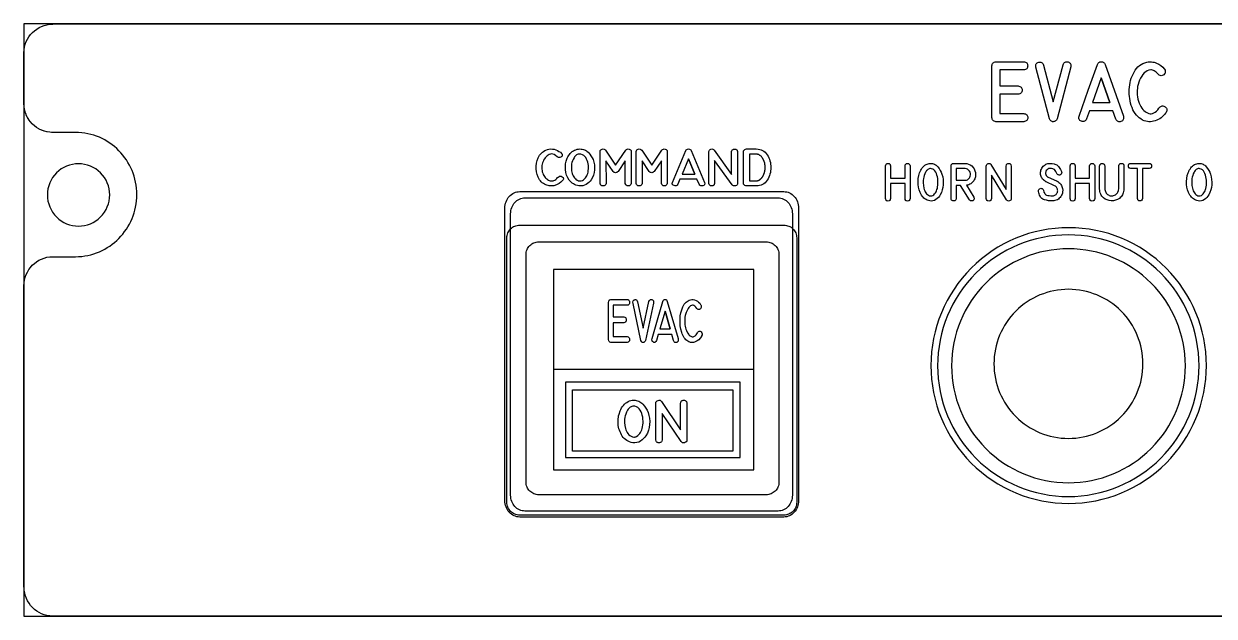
# Model space of a CAD drawing. Extents: x 214 to 359, y 82 to 686.
# Drawn here: x 214.4 to 309.4, y 389.8 to 437.1 of the extents above; entities that cross this region are included whole.
import ezdxf

# ---------------------------------------------------------------- set-up
doc = ezdxf.new("R2010")
doc.units = 0
for name, color, linetype in [('_BACKPANEL', 5, 'CONTINUOUS'), ('_ENGRAVING', 105, 'CONTINUOUS'), ('_LABELS', 30, 'CONTINUOUS'), ('_TOPLAYER', 1, 'CONTINUOUS')]:
    doc.layers.add(name, color=color, linetype=linetype)

msp = doc.modelspace()

# ---------------------------------------------------------------- linework, layer by layer
at = {"layer": '_BACKPANEL'}
for points in [[(214.373, 437.1), (214.373, 432.372), (214.373, 422.915), (214.373, 404.002), (214.373, 399.274), (214.373, 389.817), (359.373, 389.817), (359.373, 399.274), (359.373, 404.002), (359.373, 422.915), (359.373, 432.372), (359.373, 437.1)], [(253.972, 421.034), (275.068, 421.034), (275.173, 421.028), (275.276, 421.013), (275.374, 420.988), (275.469, 420.953), (275.558, 420.91), (275.643, 420.859), (275.722, 420.8), (275.795, 420.733), (275.861, 420.661), (275.92, 420.581), (275.972, 420.497), (276.015, 420.407), (276.049, 420.312), (276.074, 420.214), (276.09, 420.112), (276.095, 420.006), (276.095, 398.911), (276.09, 398.806), (276.074, 398.704), (276.049, 398.605), (276.015, 398.511), (275.972, 398.421), (275.92, 398.336), (275.861, 398.257), (275.795, 398.184), (275.722, 398.118), (275.643, 398.059), (275.558, 398.007), (275.469, 397.964), (275.374, 397.93), (275.276, 397.904), (275.173, 397.889), (275.068, 397.884), (253.972, 397.884), (253.867, 397.889), (253.765, 397.904), (253.666, 397.93), (253.572, 397.964), (253.482, 398.007), (253.397, 398.059), (253.318, 398.118), (253.245, 398.184), (253.179, 398.257), (253.12, 398.336), (253.069, 398.421), (253.026, 398.511), (252.991, 398.605), (252.966, 398.704), (252.951, 398.806), (252.945, 398.911), (252.945, 420.006), (252.951, 420.112), (252.966, 420.214), (252.991, 420.312), (253.026, 420.407), (253.069, 420.497), (253.12, 420.581), (253.179, 420.661), (253.245, 420.733), (253.318, 420.8), (253.397, 420.859), (253.482, 420.91), (253.572, 420.953), (253.666, 420.988), (253.765, 421.013), (253.867, 421.028)]]:
    msp.add_lwpolyline(points, close=True, dxfattribs=at)
for points in [[(218.738, 420.955, 0.414214), (221.226, 423.443, 0.414214), (218.738, 425.932, 0.414214), (216.25, 423.443, 0.414214)], [(297.801, 415.909, 0.414214), (291.851, 409.959, 0.414214), (297.801, 404.009, 0.414214), (303.751, 409.959, 0.414214)]]:
    msp.add_lwpolyline(points, format="xyb", close=True, dxfattribs=at)
at = {"layer": '_ENGRAVING'}
for points in [[(294.225, 433.417), (292.324, 433.417), (292.324, 432.14), (293.773, 432.14), (293.849, 432.124), (293.916, 432.101), (293.971, 432.07), (294.017, 432.032), (294.052, 431.987), (294.078, 431.934), (294.093, 431.874), (294.098, 431.807), (294.092, 431.74), (294.077, 431.68), (294.051, 431.628), (294.016, 431.582), (293.97, 431.545), (293.915, 431.515), (293.849, 431.492), (293.773, 431.477), (292.324, 431.477), (292.324, 429.942), (294.225, 429.942), (294.301, 429.926), (294.366, 429.903), (294.422, 429.873), (294.467, 429.835), (294.503, 429.79), (294.528, 429.738), (294.543, 429.679), (294.548, 429.613), (294.543, 429.546), (294.528, 429.487), (294.503, 429.435), (294.467, 429.391), (294.422, 429.354), (294.366, 429.324), (294.301, 429.301), (294.225, 429.286), (292.006, 429.286), (291.938, 429.299), (291.878, 429.32), (291.826, 429.35), (291.781, 429.387), (291.744, 429.433), (291.715, 429.486), (291.694, 429.548), (291.68, 429.617), (291.68, 433.742), (291.695, 433.815), (291.717, 433.878), (291.747, 433.933), (291.784, 433.978), (291.828, 434.014), (291.88, 434.042), (291.939, 434.06), (292.006, 434.069), (294.225, 434.069), (294.301, 434.058), (294.366, 434.039), (294.422, 434.011), (294.467, 433.974), (294.502, 433.929), (294.527, 433.875), (294.542, 433.812), (294.547, 433.741), (294.542, 433.67), (294.526, 433.607), (294.501, 433.554), (294.466, 433.509), (294.421, 433.473), (294.365, 433.446), (294.3, 433.427)], [(295.19, 433.628), (295.184, 433.707), (295.188, 433.777), (295.202, 433.84), (295.226, 433.895), (295.26, 433.942), (295.304, 433.981), (295.358, 434.011), (295.423, 434.034), (295.489, 434.047), (295.551, 434.047), (295.607, 434.036), (295.659, 434.012), (295.706, 433.977), (295.747, 433.929), (295.784, 433.87), (295.816, 433.798), (296.588, 430.883), (297.365, 433.826), (297.397, 433.899), (297.434, 433.959), (297.477, 434.006), (297.525, 434.041), (297.578, 434.064), (297.636, 434.074), (297.7, 434.071), (297.769, 434.056), (297.835, 434.031), (297.89, 433.999), (297.934, 433.96), (297.967, 433.914), (297.989, 433.86), (298, 433.799), (298, 433.731), (297.989, 433.656), (296.898, 429.529), (296.844, 429.423), (296.811, 429.382), (296.775, 429.348), (296.735, 429.321), (296.69, 429.302), (296.642, 429.291), (296.59, 429.287), (296.538, 429.29), (296.49, 429.301), (296.445, 429.319), (296.404, 429.344), (296.367, 429.377), (296.333, 429.417), (296.276, 429.519)], [(298.649, 429.736), (299.384, 431.795), (300.121, 433.854), (300.168, 433.947), (300.198, 433.984), (300.233, 434.014), (300.273, 434.038), (300.318, 434.055), (300.421, 434.069), (300.524, 434.057), (300.569, 434.04), (300.609, 434.017), (300.644, 433.986), (300.675, 433.949), (300.723, 433.854), (302.193, 429.725), (302.205, 429.646), (302.206, 429.575), (302.197, 429.511), (302.178, 429.454), (302.148, 429.404), (302.108, 429.362), (302.057, 429.327), (301.996, 429.3), (301.931, 429.282), (301.87, 429.276), (301.813, 429.282), (301.76, 429.301), (301.711, 429.331), (301.665, 429.374), (301.623, 429.429), (301.585, 429.496), (301.349, 430.164), (299.481, 430.164), (299.252, 429.512), (299.213, 429.445), (299.171, 429.39), (299.124, 429.347), (299.074, 429.317), (299.02, 429.299), (298.962, 429.293), (298.9, 429.3), (298.835, 429.32), (298.773, 429.348), (298.722, 429.384), (298.682, 429.426), (298.653, 429.475), (298.635, 429.53), (298.629, 429.592), (298.633, 429.661)], [(305.597, 430.033), (305.576, 430.003), (305.565, 429.986), (305.556, 429.972), (305.474, 429.868), (305.386, 429.772), (305.292, 429.683), (305.193, 429.602), (305.086, 429.529), (304.974, 429.464), (304.856, 429.407), (304.731, 429.357), (304.604, 429.318), (304.477, 429.292), (304.351, 429.28), (304.225, 429.282), (304.1, 429.297), (303.975, 429.326), (303.85, 429.368), (303.726, 429.423), (303.587, 429.503), (303.458, 429.595), (303.338, 429.7), (303.227, 429.817), (303.127, 429.947), (303.035, 430.09), (302.954, 430.246), (302.882, 430.414), (302.819, 430.589), (302.766, 430.766), (302.723, 430.945), (302.689, 431.126), (302.665, 431.308), (302.65, 431.492), (302.645, 431.678), (302.65, 431.865), (302.664, 432.052), (302.689, 432.234), (302.723, 432.413), (302.766, 432.588), (302.82, 432.759), (302.883, 432.926), (302.957, 433.09), (303.04, 433.249), (303.133, 433.4), (303.236, 433.535), (303.348, 433.656), (303.471, 433.762), (303.604, 433.853), (303.746, 433.93), (303.899, 433.992), (304.061, 434.039), (304.157, 434.057), (304.253, 434.068), (304.35, 434.071), (304.446, 434.065), (304.541, 434.052), (304.637, 434.03), (304.733, 434.001), (304.829, 433.963), (305.012, 433.871), (305.177, 433.762), (305.326, 433.637), (305.457, 433.495), (305.468, 433.478), (305.511, 433.406), (305.532, 433.331), (305.533, 433.253), (305.512, 433.171), (305.475, 433.095), (305.424, 433.035), (305.361, 432.991), (305.285, 432.962), (305.199, 432.951), (305.115, 432.966), (305.036, 433.005), (304.96, 433.069), (304.883, 433.155), (304.807, 433.228), (304.732, 433.29), (304.658, 433.339), (304.585, 433.377), (304.512, 433.403), (304.44, 433.417), (304.368, 433.42), (304.23, 433.4), (304.099, 433.353), (303.975, 433.281), (303.859, 433.182), (303.752, 433.062), (303.654, 432.926), (303.565, 432.774), (303.486, 432.607), (303.418, 432.435), (303.365, 432.268), (303.327, 432.106), (303.302, 431.951), (303.287, 431.78), (303.284, 431.609), (303.291, 431.437), (303.31, 431.265), (303.342, 431.095), (303.387, 430.931), (303.445, 430.771), (303.518, 430.617), (303.589, 430.49), (303.664, 430.376), (303.744, 430.274), (303.829, 430.184), (303.918, 430.107), (304.011, 430.042), (304.109, 429.99), (304.211, 429.95), (304.315, 429.927), (304.419, 429.925), (304.522, 429.945), (304.625, 429.985), (304.726, 430.046), (304.828, 430.129), (304.928, 430.233), (305.028, 430.358), (305.072, 430.418), (305.126, 430.472), (305.181, 430.513), (305.237, 430.539), (305.293, 430.552), (305.351, 430.552), (305.409, 430.538), (305.467, 430.51), (305.527, 430.469), (305.58, 430.42), (305.621, 430.369), (305.649, 430.317), (305.664, 430.263), (305.667, 430.208), (305.656, 430.151), (305.633, 430.093)], [(301.115, 430.82), (300.419, 432.782), (299.717, 430.82)], [(300.419, 432.782), (301.115, 430.82)], [(257.416, 424.622), (257.401, 424.603), (257.392, 424.593), (257.386, 424.584), (257.263, 424.461), (257.122, 424.356), (256.964, 424.271), (256.787, 424.205), (256.695, 424.181), (256.603, 424.165), (256.511, 424.157), (256.42, 424.158), (256.329, 424.168), (256.238, 424.185), (256.147, 424.211), (256.057, 424.246), (255.956, 424.295), (255.862, 424.351), (255.775, 424.416), (255.695, 424.488), (255.622, 424.569), (255.556, 424.657), (255.496, 424.753), (255.444, 424.856), (255.36, 425.074), (255.304, 425.295), (255.276, 425.521), (255.276, 425.751), (255.304, 425.979), (255.36, 426.197), (255.445, 426.405), (255.559, 426.604), (255.626, 426.697), (255.701, 426.781), (255.783, 426.855), (255.872, 426.92), (255.968, 426.977), (256.072, 427.024), (256.182, 427.062), (256.3, 427.091), (256.44, 427.109), (256.58, 427.107), (256.719, 427.086), (256.858, 427.044), (256.991, 426.988), (257.111, 426.921), (257.219, 426.843), (257.314, 426.756), (257.322, 426.746), (257.353, 426.701), (257.369, 426.655), (257.369, 426.607), (257.354, 426.556), (257.327, 426.509), (257.29, 426.472), (257.245, 426.445), (257.189, 426.427), (257.126, 426.421), (257.066, 426.429), (257.008, 426.454), (256.953, 426.494), (256.842, 426.591), (256.734, 426.66), (256.628, 426.699), (256.523, 426.71), (256.423, 426.697), (256.328, 426.668), (256.238, 426.624), (256.154, 426.563), (256.076, 426.489), (256.005, 426.405), (255.94, 426.312), (255.883, 426.208), (255.834, 426.102), (255.795, 425.999), (255.767, 425.9), (255.749, 425.804), (255.739, 425.699), (255.736, 425.593), (255.741, 425.487), (255.755, 425.381), (255.778, 425.277), (255.811, 425.175), (255.853, 425.077), (255.906, 424.982), (256.012, 424.833), (256.07, 424.77), (256.132, 424.715), (256.196, 424.667), (256.264, 424.627), (256.335, 424.595), (256.409, 424.57), (256.485, 424.556), (256.56, 424.555), (256.635, 424.567), (256.71, 424.592), (256.784, 424.63), (256.857, 424.681), (256.93, 424.745), (257.003, 424.822), (257.034, 424.859), (257.114, 424.917), (257.154, 424.934), (257.195, 424.942), (257.237, 424.941), (257.279, 424.933), (257.365, 424.89), (257.433, 424.829), (257.454, 424.797), (257.465, 424.764), (257.466, 424.73), (257.459, 424.695), (257.442, 424.659)], [(259.833, 426.262), (259.898, 426.06), (259.939, 425.855), (259.956, 425.646), (259.949, 425.434), (259.918, 425.224), (259.862, 425.023), (259.782, 424.832), (259.677, 424.65), (259.596, 424.544), (259.501, 424.447), (259.394, 424.357), (259.272, 424.276), (259.141, 424.211), (259.003, 424.172), (258.858, 424.157), (258.706, 424.168), (258.584, 424.192), (258.469, 424.225), (258.361, 424.268), (258.261, 424.32), (258.168, 424.382), (258.083, 424.453), (258.005, 424.533), (257.934, 424.623), (257.814, 424.818), (257.765, 424.919), (257.723, 425.023), (257.688, 425.13), (257.661, 425.239), (257.627, 425.466), (257.621, 425.697), (257.643, 425.925), (257.694, 426.149), (257.772, 426.371), (257.821, 426.478), (257.877, 426.576), (257.94, 426.668), (258.01, 426.752), (258.087, 426.828), (258.171, 426.897), (258.261, 426.958), (258.358, 427.012), (258.458, 427.055), (258.559, 427.085), (258.663, 427.104), (258.769, 427.11), (258.87, 427.106), (258.965, 427.093), (259.056, 427.072), (259.142, 427.043), (259.223, 427.005), (259.299, 426.96), (259.371, 426.905), (259.439, 426.843), (259.561, 426.706), (259.667, 426.564), (259.758, 426.416)], [(262.878, 424.362), (262.849, 424.274), (262.827, 424.24), (262.8, 424.211), (262.768, 424.189), (262.731, 424.174), (262.642, 424.162), (262.553, 424.174), (262.516, 424.19), (262.484, 424.212), (262.458, 424.24), (262.436, 424.275), (262.408, 424.362), (262.408, 426.161), (261.837, 425.316), (261.79, 425.274), (261.741, 425.243), (261.688, 425.224), (261.633, 425.216), (261.579, 425.221), (261.527, 425.239), (261.478, 425.271), (261.433, 425.316), (260.865, 426.157), (260.867, 424.362), (260.842, 424.275), (260.821, 424.241), (260.793, 424.212), (260.76, 424.191), (260.722, 424.175), (260.626, 424.163), (260.532, 424.176), (260.494, 424.191), (260.462, 424.213), (260.436, 424.241), (260.416, 424.275), (260.396, 424.362), (260.396, 426.905), (260.411, 426.98), (260.444, 427.038), (260.495, 427.079), (260.564, 427.103), (260.639, 427.11), (260.709, 427.097), (260.774, 427.064), (260.834, 427.012), (261.634, 425.821), (262.443, 427.012), (262.503, 427.064), (262.567, 427.096), (262.637, 427.109), (262.71, 427.103), (262.778, 427.078), (262.828, 427.037), (262.862, 426.979), (262.878, 426.905)], [(265.759, 424.362), (265.731, 424.274), (265.709, 424.24), (265.682, 424.211), (265.65, 424.189), (265.613, 424.174), (265.523, 424.162), (265.434, 424.174), (265.397, 424.19), (265.366, 424.212), (265.339, 424.24), (265.317, 424.275), (265.29, 424.362), (265.29, 426.161), (264.719, 425.316), (264.672, 425.274), (264.622, 425.243), (264.57, 425.224), (264.515, 425.216), (264.46, 425.221), (264.408, 425.239), (264.36, 425.271), (264.314, 425.316), (263.747, 426.157), (263.748, 424.362), (263.723, 424.275), (263.702, 424.241), (263.675, 424.212), (263.642, 424.191), (263.603, 424.175), (263.508, 424.163), (263.413, 424.176), (263.375, 424.191), (263.343, 424.213), (263.317, 424.241), (263.298, 424.275), (263.277, 424.362), (263.277, 426.905), (263.293, 426.98), (263.326, 427.038), (263.377, 427.079), (263.445, 427.103), (263.52, 427.11), (263.59, 427.097), (263.655, 427.064), (263.715, 427.012), (264.516, 425.821), (265.325, 427.012), (265.384, 427.064), (265.449, 427.096), (265.518, 427.109), (265.592, 427.103), (265.659, 427.078), (265.71, 427.037), (265.743, 426.979), (265.759, 426.905)], [(266.17, 424.439), (266.704, 425.708), (267.239, 426.977), (267.273, 427.035), (267.321, 427.076), (267.382, 427.101), (267.457, 427.11), (267.532, 427.102), (267.593, 427.077), (267.642, 427.036), (267.677, 426.977), (268.744, 424.431), (268.753, 424.339), (268.747, 424.299), (268.733, 424.264), (268.711, 424.234), (268.682, 424.208), (268.6, 424.169), (268.509, 424.155), (268.468, 424.159), (268.429, 424.17), (268.394, 424.189), (268.36, 424.215), (268.302, 424.29), (268.131, 424.702), (266.774, 424.702), (266.608, 424.3), (266.549, 424.225), (266.515, 424.199), (266.479, 424.18), (266.44, 424.169), (266.398, 424.166), (266.305, 424.182), (266.223, 424.221), (266.194, 424.247), (266.173, 424.277), (266.16, 424.311), (266.156, 424.35)], [(271.37, 424.36), (271.36, 424.291), (271.328, 424.236), (271.275, 424.195), (271.201, 424.167), (271.122, 424.157), (271.051, 424.168), (270.991, 424.2), (270.939, 424.253), (269.541, 426.193), (269.541, 424.36), (269.512, 424.271), (269.491, 424.237), (269.464, 424.208), (269.432, 424.186), (269.395, 424.171), (269.305, 424.158), (269.216, 424.171), (269.179, 424.186), (269.147, 424.208), (269.121, 424.237), (269.099, 424.271), (269.072, 424.36), (269.072, 426.902), (269.092, 426.971), (269.128, 427.027), (269.181, 427.07), (269.249, 427.1), (269.322, 427.112), (269.388, 427.101), (269.449, 427.067), (269.503, 427.01), (270.901, 425.068), (270.901, 426.902), (270.928, 426.992), (270.95, 427.028), (270.977, 427.056), (271.01, 427.079), (271.049, 427.094), (271.143, 427.106), (271.236, 427.093), (271.274, 427.077), (271.305, 427.054), (271.331, 427.026), (271.35, 426.991), (271.37, 426.902)], [(272.081, 427.11), (272.865, 427.11), (273.007, 427.103), (273.139, 427.081), (273.262, 427.045), (273.376, 426.995), (273.481, 426.93), (273.577, 426.851), (273.663, 426.757), (273.741, 426.649), (273.809, 426.532), (273.868, 426.413), (273.918, 426.29), (273.959, 426.165), (273.991, 426.037), (274.014, 425.906), (274.027, 425.772), (274.032, 425.635), (274.027, 425.499), (274.014, 425.365), (273.991, 425.234), (273.959, 425.105), (273.918, 424.98), (273.868, 424.858), (273.808, 424.738), (273.74, 424.622), (273.662, 424.514), (273.576, 424.42), (273.48, 424.341), (273.375, 424.276), (273.261, 424.226), (273.138, 424.19), (273.006, 424.168), (272.865, 424.161), (272.081, 424.161), (272.084, 424.161), (272.081, 424.161), (272.021, 424.169), (271.946, 424.195), (271.892, 424.236), (271.86, 424.293), (271.85, 424.365), (271.848, 424.365), (271.85, 426.908), (271.848, 426.92), (271.854, 426.958), (271.869, 426.993), (271.891, 427.025), (271.92, 427.054), (271.956, 427.079), (271.995, 427.096), (272.083, 427.11)], [(258.783, 426.701), (258.709, 426.696), (258.639, 426.683), (258.574, 426.661), (258.514, 426.63), (258.458, 426.589), (258.407, 426.54), (258.361, 426.483), (258.319, 426.416), (258.248, 426.278), (258.191, 426.152), (258.148, 426.035), (258.12, 425.929), (258.099, 425.767), (258.097, 425.573), (258.119, 425.366), (258.167, 425.161), (258.202, 425.061), (258.244, 424.967), (258.294, 424.878), (258.352, 424.794), (258.418, 424.719), (258.494, 424.658), (258.58, 424.61), (258.675, 424.577), (258.787, 424.558), (258.892, 424.565), (258.988, 424.598), (259.077, 424.657), (259.156, 424.73), (259.225, 424.805), (259.284, 424.882), (259.332, 424.961), (259.373, 425.051), (259.406, 425.153), (259.433, 425.268), (259.453, 425.396), (259.464, 425.531), (259.465, 425.665), (259.457, 425.8), (259.438, 425.934), (259.408, 426.065), (259.368, 426.189), (259.316, 426.307), (259.252, 426.418), (259.176, 426.516), (259.085, 426.594), (258.979, 426.653), (258.859, 426.692)], [(267.961, 425.107), (267.455, 426.316), (266.946, 425.107)], [(267.455, 426.316), (267.961, 425.107)], [(272.865, 424.567), (272.872, 424.567), (272.88, 424.567), (272.886, 424.568), (272.893, 424.568), (272.901, 424.569), (272.91, 424.57), (272.917, 424.57), (272.925, 424.571), (272.932, 424.572), (272.94, 424.573), (272.953, 424.575), (272.96, 424.578), (272.968, 424.581), (272.976, 424.582), (272.985, 424.584), (272.992, 424.586), (273, 424.588), (273.015, 424.594), (273.032, 424.6), (273.038, 424.602), (273.047, 424.606), (273.06, 424.613), (273.076, 424.62), (273.083, 424.624), (273.091, 424.629), (273.106, 424.637), (273.114, 424.641), (273.123, 424.646), (273.13, 424.65), (273.138, 424.656), (273.145, 424.66), (273.153, 424.665), (273.17, 424.676), (273.183, 424.688), (273.19, 424.694), (273.198, 424.701), (273.205, 424.707), (273.213, 424.714), (273.228, 424.725), (273.235, 424.731), (273.243, 424.738), (273.25, 424.745), (273.258, 424.753), (273.271, 424.767), (273.286, 424.783), (273.3, 424.799), (273.306, 424.807), (273.315, 424.815), (273.32, 424.823), (273.328, 424.832), (273.334, 424.841), (273.341, 424.851), (273.354, 424.868), (273.36, 424.877), (273.368, 424.887), (273.374, 424.896), (273.381, 424.905), (273.391, 424.924), (273.397, 424.934), (273.404, 424.946), (273.41, 424.955), (273.418, 424.966), (273.422, 424.976), (273.428, 424.987), (273.439, 425.009), (273.451, 425.032), (273.455, 425.043), (273.461, 425.055), (273.465, 425.067), (273.471, 425.079), (273.479, 425.103), (273.483, 425.114), (273.489, 425.127), (273.498, 425.151), (273.508, 425.176), (273.51, 425.188), (273.514, 425.202), (273.518, 425.214), (273.523, 425.228), (273.525, 425.239), (273.529, 425.252), (273.534, 425.28), (273.537, 425.292), (273.541, 425.306), (273.543, 425.318), (273.546, 425.331), (273.551, 425.359), (273.553, 425.372), (273.558, 425.386), (273.561, 425.414), (273.562, 425.426), (273.564, 425.441), (273.568, 425.468), (273.569, 425.496), (273.571, 425.524), (273.573, 425.552), (273.573, 425.565), (273.576, 425.581), (273.577, 425.593), (273.578, 425.608), (273.578, 425.621), (273.578, 425.635), (273.578, 425.649), (273.578, 425.663), (273.577, 425.676), (273.576, 425.691), (273.576, 425.704), (273.576, 425.719), (273.573, 425.748), (273.571, 425.774), (273.568, 425.804), (273.566, 425.83), (273.563, 425.857), (273.56, 425.87), (273.559, 425.884), (273.553, 425.912), (273.549, 425.924), (273.548, 425.938), (273.543, 425.965), (273.538, 425.992), (273.529, 426.018), (273.524, 426.043), (273.519, 426.055), (273.516, 426.069), (273.511, 426.081), (273.508, 426.095), (273.499, 426.119), (273.491, 426.144), (273.485, 426.154), (273.481, 426.167), (273.471, 426.191), (273.461, 426.214), (273.455, 426.225), (273.451, 426.237), (273.444, 426.247), (273.439, 426.259), (273.428, 426.28), (273.418, 426.301), (273.406, 426.322), (273.399, 426.332), (273.394, 426.341), (273.381, 426.361), (273.368, 426.38), (273.36, 426.389), (273.354, 426.398), (273.341, 426.416), (273.335, 426.424), (273.33, 426.433), (273.301, 426.466), (273.275, 426.498), (273.245, 426.527), (273.215, 426.554), (273.186, 426.578), (273.155, 426.6), (273.123, 426.622), (273.091, 426.64), (273.062, 426.656), (273.032, 426.669), (273, 426.679), (272.968, 426.689), (272.953, 426.693), (272.94, 426.698), (272.91, 426.702), (272.88, 426.704), (272.872, 426.704), (272.865, 426.704), (272.316, 426.704), (272.316, 424.567)], [(283.184, 423.16), (283.184, 425.753), (283.208, 425.845), (283.228, 425.881), (283.252, 425.91), (283.28, 425.933), (283.313, 425.948), (283.394, 425.96), (283.474, 425.946), (283.506, 425.929), (283.533, 425.906), (283.555, 425.877), (283.572, 425.842), (283.59, 425.753), (283.59, 424.783), (284.748, 424.783), (284.748, 425.753), (284.772, 425.843), (284.814, 425.908), (284.842, 425.931), (284.874, 425.947), (284.952, 425.96), (285.029, 425.947), (285.062, 425.931), (285.09, 425.909), (285.132, 425.844), (285.157, 425.753), (285.157, 423.16), (285.132, 423.07), (285.09, 423.006), (285.062, 422.983), (285.029, 422.967), (284.952, 422.954), (284.874, 422.968), (284.842, 422.984), (284.814, 423.006), (284.772, 423.071), (284.748, 423.16), (284.748, 424.367), (283.59, 424.367), (283.59, 423.16), (283.572, 423.072), (283.555, 423.037), (283.533, 423.008), (283.506, 422.985), (283.474, 422.969), (283.394, 422.955), (283.313, 422.967), (283.28, 422.983), (283.252, 423.005), (283.228, 423.034), (283.208, 423.07)], [(287.698, 425.097), (287.754, 424.892), (287.789, 424.683), (287.804, 424.471), (287.798, 424.254), (287.771, 424.04), (287.723, 423.836), (287.654, 423.642), (287.563, 423.457), (287.493, 423.349), (287.411, 423.249), (287.318, 423.158), (287.213, 423.075), (287.1, 423.01), (286.98, 422.969), (286.855, 422.955), (286.724, 422.965), (286.618, 422.99), (286.519, 423.024), (286.426, 423.067), (286.339, 423.12), (286.259, 423.183), (286.185, 423.255), (286.117, 423.337), (286.056, 423.429), (285.953, 423.627), (285.874, 423.836), (285.82, 424.056), (285.791, 424.287), (285.786, 424.522), (285.805, 424.754), (285.849, 424.983), (285.916, 425.209), (285.959, 425.317), (286.007, 425.418), (286.062, 425.511), (286.122, 425.596), (286.189, 425.674), (286.261, 425.744), (286.339, 425.806), (286.423, 425.861), (286.509, 425.905), (286.597, 425.936), (286.687, 425.955), (286.779, 425.961), (286.865, 425.957), (286.948, 425.944), (287.026, 425.923), (287.1, 425.893), (287.171, 425.855), (287.237, 425.808), (287.299, 425.753), (287.357, 425.689), (287.463, 425.55), (287.555, 425.405), (287.633, 425.254)], [(290.242, 423.276), (290.273, 423.197), (290.275, 423.124), (290.247, 423.057), (290.19, 422.998), (290.154, 422.977), (290.116, 422.964), (290.075, 422.96), (290.031, 422.964), (289.989, 422.976), (289.953, 422.995), (289.923, 423.021), (289.899, 423.055), (289.19, 424.197), (288.83, 424.197), (288.83, 423.165), (288.823, 423.105), (288.802, 423.055), (288.766, 423.013), (288.717, 422.981), (288.661, 422.961), (288.607, 422.958), (288.554, 422.972), (288.504, 423.002), (288.469, 423.035), (288.444, 423.073), (288.429, 423.116), (288.425, 423.165), (288.425, 425.755), (288.428, 425.796), (288.439, 425.834), (288.457, 425.869), (288.483, 425.901), (288.514, 425.927), (288.548, 425.946), (288.585, 425.957), (288.626, 425.961), (289.52, 425.961), (289.675, 425.948), (289.821, 425.909), (289.955, 425.843), (290.079, 425.752), (290.187, 425.64), (290.272, 425.515), (290.334, 425.375), (290.374, 425.222), (290.385, 425.136), (290.388, 425.052), (290.382, 424.97), (290.369, 424.888), (290.347, 424.809), (290.316, 424.73), (290.278, 424.653), (290.231, 424.577), (290.178, 424.506), (290.121, 424.442), (290.06, 424.386), (289.994, 424.336), (289.925, 424.295), (289.851, 424.26), (289.773, 424.233), (289.691, 424.213), (289.663, 424.209)], [(293.226, 423.16), (293.217, 423.09), (293.19, 423.035), (293.144, 422.993), (293.08, 422.965), (293.011, 422.954), (292.95, 422.966), (292.898, 422.998), (292.853, 423.052), (291.645, 425.027), (291.645, 423.16), (291.62, 423.071), (291.578, 423.006), (291.55, 422.984), (291.518, 422.968), (291.441, 422.955), (291.364, 422.968), (291.332, 422.984), (291.305, 423.006), (291.263, 423.071), (291.239, 423.16), (291.239, 425.75), (291.257, 425.819), (291.288, 425.876), (291.333, 425.92), (291.392, 425.95), (291.455, 425.963), (291.513, 425.952), (291.565, 425.917), (291.612, 425.86), (292.82, 423.882), (292.82, 425.75), (292.844, 425.841), (292.863, 425.877), (292.886, 425.906), (292.915, 425.929), (292.948, 425.945), (293.03, 425.957), (293.11, 425.943), (293.143, 425.927), (293.17, 425.904), (293.192, 425.875), (293.208, 425.84), (293.226, 425.75)], [(296.855, 424.556), (296.878, 424.546), (296.904, 424.533), (296.927, 424.52), (296.949, 424.506), (296.973, 424.492), (297.041, 424.442), (297.102, 424.387), (297.156, 424.328), (297.203, 424.264), (297.244, 424.196), (297.278, 424.123), (297.305, 424.046), (297.325, 423.964), (297.341, 423.83), (297.337, 423.693), (297.32, 423.595), (297.291, 423.501), (297.251, 423.41), (297.199, 423.324), (297.138, 423.244), (297.07, 423.174), (296.995, 423.113), (296.912, 423.062), (296.819, 423.019), (296.723, 422.987), (296.627, 422.969), (296.528, 422.963), (296.363, 422.968), (296.202, 422.984), (296.044, 423.012), (295.891, 423.05), (295.817, 423.076), (295.75, 423.112), (295.687, 423.156), (295.631, 423.21), (295.579, 423.273), (295.533, 423.345), (295.493, 423.426), (295.458, 423.517), (295.432, 423.616), (295.411, 423.719), (295.407, 423.77), (295.413, 423.818), (295.432, 423.863), (295.463, 423.905), (295.501, 423.939), (295.544, 423.961), (295.591, 423.97), (295.643, 423.967), (295.696, 423.949), (295.74, 423.919), (295.775, 423.877), (295.801, 423.823), (295.806, 423.81), (295.847, 423.667), (295.901, 423.556), (295.932, 423.512), (295.967, 423.477), (296.005, 423.45), (296.047, 423.43), (296.141, 423.404), (296.252, 423.385), (296.38, 423.376), (296.525, 423.374), (296.593, 423.379), (296.655, 423.391), (296.712, 423.412), (296.763, 423.442), (296.809, 423.48), (296.849, 423.526), (296.883, 423.581), (296.912, 423.644), (296.93, 423.705), (296.939, 423.767), (296.938, 423.83), (296.927, 423.894), (296.907, 423.956), (296.88, 424.013), (296.844, 424.065), (296.801, 424.11), (296.753, 424.146), (296.692, 424.179), (296.026, 424.477), (296.004, 424.489), (295.927, 424.535), (295.856, 424.586), (295.794, 424.642), (295.74, 424.702), (295.693, 424.767), (295.654, 424.836), (295.622, 424.91), (295.599, 424.989), (295.58, 425.081), (295.571, 425.172), (295.572, 425.259), (295.584, 425.345), (295.606, 425.428), (295.638, 425.508), (295.68, 425.587), (295.733, 425.662), (295.793, 425.732), (295.858, 425.793), (295.927, 425.844), (296, 425.886), (296.078, 425.919), (296.161, 425.942), (296.248, 425.956), (296.34, 425.961), (296.498, 425.956), (296.648, 425.928), (296.72, 425.909), (296.793, 425.88), (296.878, 425.833), (296.953, 425.777), (297.017, 425.714), (297.071, 425.643), (297.162, 425.485), (297.245, 425.316), (297.258, 425.278), (297.262, 425.209), (297.243, 425.147), (297.207, 425.091), (297.177, 425.065), (297.139, 425.043), (297.099, 425.03), (297.057, 425.026), (297.013, 425.033), (296.971, 425.048), (296.934, 425.072), (296.903, 425.106), (296.876, 425.15), (296.796, 425.324), (296.746, 425.405), (296.678, 425.471), (296.617, 425.506), (296.551, 425.53), (296.458, 425.546), (296.325, 425.55), (296.234, 425.539), (296.155, 425.506), (296.087, 425.453), (296.03, 425.38), (296.001, 425.325), (295.983, 425.267), (295.975, 425.206), (295.978, 425.141), (295.995, 425.064), (296.026, 424.997), (296.07, 424.938), (296.128, 424.889), (296.141, 424.879), (296.157, 424.87), (296.173, 424.863), (296.19, 424.855)], [(297.927, 423.16), (297.927, 425.753), (297.951, 425.845), (297.971, 425.881), (297.995, 425.91), (298.023, 425.933), (298.056, 425.948), (298.137, 425.96), (298.217, 425.946), (298.249, 425.929), (298.276, 425.906), (298.298, 425.877), (298.315, 425.842), (298.333, 425.753), (298.333, 424.783), (299.491, 424.783), (299.491, 425.753), (299.515, 425.843), (299.557, 425.908), (299.585, 425.931), (299.617, 425.947), (299.695, 425.96), (299.772, 425.947), (299.805, 425.931), (299.833, 425.909), (299.875, 425.844), (299.9, 425.753), (299.9, 423.16), (299.875, 423.07), (299.833, 423.006), (299.805, 422.983), (299.772, 422.967), (299.695, 422.954), (299.617, 422.968), (299.585, 422.984), (299.557, 423.006), (299.515, 423.071), (299.491, 423.16), (299.491, 424.367), (298.333, 424.367), (298.333, 423.16), (298.315, 423.072), (298.298, 423.037), (298.276, 423.008), (298.249, 422.985), (298.217, 422.969), (298.137, 422.955), (298.056, 422.967), (298.023, 422.983), (297.995, 423.005), (297.971, 423.034), (297.951, 423.07)], [(302.231, 423.948), (302.231, 423.918), (302.225, 423.83), (302.206, 423.722), (302.18, 423.621), (302.146, 423.527), (302.104, 423.441), (302.056, 423.362), (301.999, 423.29), (301.935, 423.226), (301.864, 423.168), (301.711, 423.076), (301.553, 423.012), (301.39, 422.976), (301.222, 422.969), (301.055, 422.99), (300.896, 423.039), (300.743, 423.117), (300.598, 423.222), (300.532, 423.285), (300.473, 423.355), (300.423, 423.432), (300.38, 423.516), (300.346, 423.606), (300.319, 423.703), (300.301, 423.807), (300.291, 423.918), (300.291, 423.948), (300.291, 425.755), (300.295, 425.797), (300.307, 425.835), (300.347, 425.9), (300.399, 425.942), (300.462, 425.961), (300.536, 425.956), (300.607, 425.932), (300.657, 425.89), (300.687, 425.831), (300.697, 425.755), (300.697, 423.948), (300.706, 423.866), (300.723, 423.79), (300.748, 423.719), (300.78, 423.653), (300.821, 423.593), (300.869, 423.538), (300.925, 423.488), (300.988, 423.443), (301.056, 423.407), (301.125, 423.382), (301.195, 423.367), (301.265, 423.363), (301.336, 423.371), (301.409, 423.389), (301.482, 423.418), (301.556, 423.458), (301.618, 423.501), (301.672, 423.55), (301.717, 423.605), (301.752, 423.666), (301.802, 423.8), (301.826, 423.948), (301.826, 425.755), (301.829, 425.795), (301.855, 425.873), (301.875, 425.902), (301.9, 425.926), (301.93, 425.943), (301.964, 425.954), (302.047, 425.958), (302.127, 425.939), (302.159, 425.921), (302.185, 425.898), (302.205, 425.871), (302.219, 425.837), (302.231, 425.755)], [(303.311, 423.163), (303.311, 425.547), (302.783, 425.547), (302.695, 425.566), (302.661, 425.584), (302.632, 425.607), (302.61, 425.635), (302.595, 425.669), (302.583, 425.753), (302.595, 425.837), (302.611, 425.871), (302.633, 425.9), (302.661, 425.923), (302.696, 425.941), (302.783, 425.961), (304.244, 425.961), (304.331, 425.942), (304.365, 425.924), (304.393, 425.901), (304.415, 425.872), (304.43, 425.838), (304.443, 425.753), (304.431, 425.669), (304.415, 425.635), (304.394, 425.606), (304.365, 425.583), (304.331, 425.566), (304.244, 425.547), (303.717, 425.547), (303.717, 423.163), (303.691, 423.072), (303.647, 423.008), (303.619, 422.986), (303.585, 422.97), (303.505, 422.958), (303.426, 422.972), (303.394, 422.988), (303.367, 423.011), (303.345, 423.04), (303.329, 423.075)], [(309.144, 425.097), (309.2, 424.892), (309.235, 424.683), (309.25, 424.471), (309.244, 424.254), (309.217, 424.04), (309.169, 423.836), (309.099, 423.642), (309.008, 423.457), (308.939, 423.349), (308.857, 423.249), (308.764, 423.158), (308.659, 423.075), (308.545, 423.01), (308.426, 422.969), (308.301, 422.955), (308.17, 422.965), (308.064, 422.99), (307.964, 423.024), (307.871, 423.067), (307.785, 423.12), (307.704, 423.183), (307.631, 423.255), (307.563, 423.337), (307.502, 423.429), (307.398, 423.627), (307.32, 423.836), (307.266, 424.056), (307.236, 424.287), (307.232, 424.522), (307.251, 424.754), (307.294, 424.983), (307.362, 425.209), (307.404, 425.317), (307.453, 425.418), (307.508, 425.511), (307.568, 425.596), (307.634, 425.674), (307.707, 425.744), (307.785, 425.806), (307.869, 425.861), (307.955, 425.905), (308.043, 425.936), (308.132, 425.955), (308.224, 425.961), (308.311, 425.957), (308.393, 425.944), (308.472, 425.923), (308.546, 425.893), (308.616, 425.855), (308.682, 425.808), (308.745, 425.753), (308.803, 425.689), (308.908, 425.55), (309, 425.405), (309.079, 425.254)], [(286.79, 425.544), (286.726, 425.54), (286.666, 425.526), (286.61, 425.504), (286.558, 425.472), (286.51, 425.431), (286.466, 425.381), (286.426, 425.322), (286.389, 425.254), (286.328, 425.114), (286.279, 424.985), (286.242, 424.866), (286.218, 424.759), (286.199, 424.593), (286.197, 424.396), (286.216, 424.185), (286.258, 423.976), (286.288, 423.875), (286.324, 423.779), (286.368, 423.688), (286.418, 423.602), (286.475, 423.526), (286.541, 423.464), (286.615, 423.416), (286.697, 423.382), (286.794, 423.363), (286.884, 423.37), (286.968, 423.403), (287.044, 423.463), (287.113, 423.537), (287.172, 423.614), (287.223, 423.692), (287.265, 423.773), (287.3, 423.864), (287.329, 423.968), (287.352, 424.086), (287.369, 424.216), (287.379, 424.353), (287.38, 424.49), (287.373, 424.627), (287.356, 424.764), (287.331, 424.897), (287.296, 425.024), (287.251, 425.143), (287.196, 425.256), (287.13, 425.356), (287.051, 425.436), (286.96, 425.496), (286.856, 425.536)], [(289.52, 424.609), (289.592, 424.615), (289.661, 424.632), (289.727, 424.66), (289.791, 424.7), (289.848, 424.749), (289.895, 424.805), (289.932, 424.868), (289.958, 424.937), (289.98, 425.048), (289.977, 425.152), (289.949, 425.252), (289.897, 425.346), (289.826, 425.427), (289.743, 425.487), (289.647, 425.528), (289.54, 425.547), (288.83, 425.547), (288.83, 424.609)], [(308.236, 425.544), (308.172, 425.54), (308.111, 425.526), (308.055, 425.504), (308.003, 425.472), (307.955, 425.431), (307.911, 425.381), (307.871, 425.322), (307.835, 425.254), (307.773, 425.114), (307.724, 424.985), (307.687, 424.866), (307.663, 424.759), (307.644, 424.593), (307.643, 424.396), (307.662, 424.185), (307.703, 423.976), (307.733, 423.875), (307.77, 423.779), (307.813, 423.688), (307.863, 423.602), (307.92, 423.526), (307.986, 423.464), (308.06, 423.416), (308.142, 423.382), (308.24, 423.363), (308.33, 423.37), (308.413, 423.403), (308.49, 423.463), (308.558, 423.537), (308.618, 423.614), (308.669, 423.692), (308.711, 423.773), (308.746, 423.864), (308.775, 423.968), (308.798, 424.086), (308.815, 424.216), (308.825, 424.353), (308.826, 424.49), (308.818, 424.627), (308.802, 424.764), (308.777, 424.897), (308.741, 425.024), (308.696, 425.143), (308.642, 425.256), (308.576, 425.356), (308.497, 425.436), (308.406, 425.496), (308.302, 425.536)], [(253.983, 423.709), (275.058, 423.709), (275.18, 423.702), (275.298, 423.682), (275.413, 423.65), (275.522, 423.605), (275.626, 423.55), (275.725, 423.484), (275.816, 423.408), (275.901, 423.323), (275.977, 423.23), (276.046, 423.128), (276.105, 423.02), (276.155, 422.904), (276.195, 422.783), (276.224, 422.657), (276.242, 422.525), (276.249, 422.39), (276.249, 399.049), (276.242, 398.914), (276.224, 398.783), (276.195, 398.656), (276.155, 398.535), (276.105, 398.419), (276.046, 398.311), (275.977, 398.209), (275.901, 398.116), (275.816, 398.031), (275.725, 397.955), (275.626, 397.889), (275.522, 397.834), (275.413, 397.789), (275.298, 397.757), (275.18, 397.737), (275.058, 397.73), (253.983, 397.73), (253.86, 397.737), (253.742, 397.757), (253.628, 397.789), (253.518, 397.834), (253.414, 397.889), (253.316, 397.955), (253.224, 398.031), (253.14, 398.116), (253.063, 398.209), (252.995, 398.311), (252.935, 398.419), (252.885, 398.535), (252.845, 398.656), (252.816, 398.783), (252.798, 398.914), (252.792, 399.049), (252.792, 422.39), (252.798, 422.525), (252.816, 422.657), (252.845, 422.783), (252.885, 422.904), (252.935, 423.02), (252.995, 423.128), (253.063, 423.23), (253.14, 423.323), (253.224, 423.408), (253.316, 423.484), (253.414, 423.55), (253.518, 423.605), (253.628, 423.65), (253.742, 423.682), (253.86, 423.702)], [(254.391, 423.209), (274.606, 423.209), (274.724, 423.202), (274.837, 423.183), (274.947, 423.152), (275.052, 423.109), (275.152, 423.056), (275.246, 422.993), (275.334, 422.92), (275.415, 422.838), (275.488, 422.748), (275.554, 422.65), (275.611, 422.546), (275.659, 422.435), (275.697, 422.318), (275.725, 422.196), (275.743, 422.07), (275.749, 421.94), (275.749, 399.478), (275.743, 399.348), (275.725, 399.221), (275.697, 399.099), (275.659, 398.983), (275.611, 398.872), (275.554, 398.767), (275.488, 398.67), (275.415, 398.58), (275.334, 398.498), (275.246, 398.425), (275.152, 398.361), (275.052, 398.308), (274.947, 398.266), (274.837, 398.234), (274.724, 398.215), (274.606, 398.209), (254.391, 398.209), (254.273, 398.215), (254.16, 398.234), (254.05, 398.266), (253.945, 398.308), (253.845, 398.361), (253.751, 398.425), (253.663, 398.498), (253.582, 398.58), (253.509, 398.67), (253.443, 398.767), (253.386, 398.872), (253.338, 398.983), (253.3, 399.099), (253.272, 399.221), (253.254, 399.348), (253.249, 399.478), (253.249, 421.94), (253.254, 422.07), (253.272, 422.196), (253.3, 422.318), (253.338, 422.435), (253.386, 422.546), (253.443, 422.65), (253.509, 422.748), (253.582, 422.838), (253.663, 422.92), (253.751, 422.993), (253.845, 423.056), (253.945, 423.109), (254.05, 423.152), (254.16, 423.183), (254.273, 423.202)]]:
    msp.add_lwpolyline(points, close=True, dxfattribs=at)
for points in [[(297.818, 420.828, 0.414214), (286.811, 409.821, 0.414214), (297.818, 398.815, 0.414214), (308.824, 409.821, 0.414214)], [(297.79, 420.253, 0.414214), (287.349, 409.811, 0.414214), (297.79, 399.369, 0.414214), (308.232, 409.811, 0.414214)]]:
    msp.add_lwpolyline(points, format="xyb", close=True, dxfattribs=at)
at = {"layer": '_LABELS'}
for points in [[(272.679, 401.501), (272.679, 417.503), (256.679, 417.503), (256.679, 401.501)], [(262.559, 414.632), (261.444, 414.632), (261.444, 413.713), (262.294, 413.713), (262.377, 413.685), (262.41, 413.663), (262.437, 413.636), (262.458, 413.603), (262.472, 413.565), (262.484, 413.474), (262.472, 413.383), (262.457, 413.345), (262.436, 413.312), (262.409, 413.285), (262.377, 413.264), (262.294, 413.236), (261.444, 413.236), (261.444, 412.132), (262.559, 412.132), (262.642, 412.104), (262.674, 412.082), (262.701, 412.055), (262.722, 412.023), (262.736, 411.986), (262.748, 411.895), (262.736, 411.805), (262.722, 411.768), (262.701, 411.736), (262.674, 411.709), (262.642, 411.687), (262.559, 411.66), (261.257, 411.66), (261.182, 411.685), (261.125, 411.733), (261.086, 411.804), (261.066, 411.899), (261.066, 414.866), (261.087, 414.964), (261.126, 415.036), (261.152, 415.062), (261.183, 415.081), (261.257, 415.101), (262.559, 415.101), (262.603, 415.093), (262.642, 415.08), (262.674, 415.059), (262.701, 415.033), (262.721, 415), (262.736, 414.961), (262.748, 414.865), (262.736, 414.769), (262.721, 414.73), (262.7, 414.698), (262.673, 414.672), (262.641, 414.653), (262.603, 414.639)], [(263.022, 414.784), (263.021, 414.891), (263.043, 414.976), (263.063, 415.01), (263.089, 415.038), (263.121, 415.06), (263.159, 415.076), (263.198, 415.085), (263.234, 415.086), (263.267, 415.077), (263.297, 415.06), (263.325, 415.035), (263.349, 415.001), (263.389, 414.906), (263.843, 412.809), (264.299, 414.926), (264.339, 415.022), (264.364, 415.056), (264.392, 415.081), (264.423, 415.097), (264.457, 415.105), (264.495, 415.103), (264.535, 415.092), (264.574, 415.074), (264.606, 415.051), (264.632, 415.023), (264.652, 414.989), (264.671, 414.907), (264.664, 414.804), (264.024, 411.835), (263.993, 411.759), (263.952, 411.705), (263.903, 411.672), (263.844, 411.661), (263.785, 411.671), (263.735, 411.702), (263.693, 411.755), (263.66, 411.828)], [(264.546, 411.984), (264.977, 413.466), (265.41, 414.947), (265.437, 415.014), (265.476, 415.062), (265.525, 415.091), (265.586, 415.101), (265.646, 415.092), (265.696, 415.063), (265.735, 415.015), (265.763, 414.947), (266.625, 411.976), (266.633, 411.868), (266.617, 411.781), (266.599, 411.746), (266.576, 411.715), (266.546, 411.69), (266.51, 411.67), (266.472, 411.657), (266.436, 411.653), (266.403, 411.658), (266.372, 411.671), (266.343, 411.693), (266.316, 411.724), (266.269, 411.811), (266.13, 412.292), (265.034, 412.292), (264.9, 411.823), (264.852, 411.735), (264.825, 411.704), (264.796, 411.683), (264.764, 411.67), (264.73, 411.666), (264.693, 411.671), (264.655, 411.685), (264.619, 411.705), (264.589, 411.731), (264.565, 411.761), (264.548, 411.796), (264.534, 411.881)], [(268.505, 412.198), (268.493, 412.176), (268.486, 412.164), (268.481, 412.154), (268.382, 412.01), (268.268, 411.888), (268.14, 411.789), (267.997, 411.711), (267.923, 411.683), (267.848, 411.665), (267.774, 411.656), (267.7, 411.657), (267.627, 411.668), (267.553, 411.689), (267.48, 411.719), (267.408, 411.759), (267.326, 411.816), (267.25, 411.883), (267.18, 411.958), (267.115, 412.042), (267.056, 412.136), (267.002, 412.239), (266.954, 412.351), (266.912, 412.472), (266.844, 412.725), (266.799, 412.984), (266.776, 413.247), (266.776, 413.516), (266.799, 413.781), (266.844, 414.036), (266.913, 414.279), (267.005, 414.511), (267.059, 414.62), (267.12, 414.717), (267.186, 414.804), (267.258, 414.88), (267.336, 414.946), (267.419, 415.001), (267.509, 415.045), (267.604, 415.079), (267.717, 415.101), (267.83, 415.098), (267.942, 415.073), (268.055, 415.025), (268.162, 414.959), (268.259, 414.88), (268.346, 414.79), (268.423, 414.688), (268.43, 414.676), (268.455, 414.625), (268.467, 414.57), (268.467, 414.514), (268.455, 414.455), (268.433, 414.401), (268.404, 414.358), (268.367, 414.326), (268.322, 414.305), (268.271, 414.297), (268.223, 414.307), (268.176, 414.336), (268.131, 414.382), (268.042, 414.496), (267.954, 414.576), (267.868, 414.622), (267.826, 414.632), (267.784, 414.634), (267.703, 414.62), (267.626, 414.586), (267.554, 414.534), (267.486, 414.463), (267.422, 414.376), (267.365, 414.279), (267.313, 414.17), (267.266, 414.049), (267.196, 413.805), (267.173, 413.689), (267.159, 413.577), (267.148, 413.331), (267.163, 413.084), (267.182, 412.962), (267.208, 412.844), (267.243, 412.729), (267.285, 412.618), (267.371, 412.444), (267.468, 412.306), (267.52, 412.251), (267.575, 412.204), (267.632, 412.167), (267.692, 412.138), (267.753, 412.122), (267.814, 412.12), (267.875, 412.134), (267.935, 412.163), (267.994, 412.207), (268.054, 412.267), (268.113, 412.342), (268.172, 412.431), (268.197, 412.475), (268.261, 412.543), (268.294, 412.562), (268.327, 412.571), (268.361, 412.571), (268.395, 412.561), (268.429, 412.541), (268.464, 412.511), (268.519, 412.44), (268.545, 412.364), (268.54, 412.283)], [(265.993, 412.764), (265.584, 414.175), (265.173, 412.764)], [(265.584, 414.175), (265.993, 412.764)], [(257.631, 408.485), (257.631, 408.343), (257.631, 402.485), (271.578, 402.485), (271.578, 408.485)], [(258.202, 407.887), (270.988, 407.887), (270.988, 402.985), (258.202, 402.985)], [(264.226, 406.079), (264.296, 405.847), (264.341, 405.611), (264.359, 405.37), (264.352, 405.125), (264.318, 404.883), (264.258, 404.652), (264.171, 404.431), (264.057, 404.222), (263.969, 404.1), (263.867, 403.987), (263.75, 403.884), (263.618, 403.79), (263.476, 403.716), (263.326, 403.67), (263.169, 403.654), (263.005, 403.666), (262.872, 403.693), (262.748, 403.731), (262.631, 403.781), (262.522, 403.841), (262.422, 403.912), (262.329, 403.994), (262.244, 404.087), (262.168, 404.19), (262.099, 404.301), (262.038, 404.415), (261.985, 404.532), (261.939, 404.652), (261.902, 404.775), (261.872, 404.901), (261.849, 405.03), (261.835, 405.162), (261.828, 405.296), (261.829, 405.428), (261.837, 405.56), (261.853, 405.691), (261.876, 405.821), (261.907, 405.95), (261.992, 406.206), (262.045, 406.328), (262.106, 406.442), (262.175, 406.548), (262.251, 406.644), (262.334, 406.732), (262.424, 406.812), (262.522, 406.882), (262.628, 406.944), (262.736, 406.994), (262.846, 407.029), (262.958, 407.05), (263.073, 407.057), (263.182, 407.052), (263.285, 407.038), (263.384, 407.014), (263.477, 406.98), (263.565, 406.937), (263.648, 406.884), (263.726, 406.822), (263.799, 406.749), (263.931, 406.592), (264.046, 406.428), (264.145, 406.257)], [(267.328, 403.886), (267.316, 403.807), (267.282, 403.744), (267.225, 403.696), (267.144, 403.665), (267.058, 403.653), (266.982, 403.666), (266.916, 403.703), (266.86, 403.764), (265.345, 406), (265.345, 403.886), (265.314, 403.785), (265.29, 403.745), (265.261, 403.712), (265.227, 403.687), (265.186, 403.669), (265.141, 403.658), (265.09, 403.654), (265.038, 403.658), (264.993, 403.669), (264.953, 403.687), (264.918, 403.712), (264.889, 403.745), (264.866, 403.785), (264.836, 403.886), (264.836, 406.818), (264.858, 406.897), (264.898, 406.961), (264.954, 407.011), (265.028, 407.046), (265.107, 407.06), (265.18, 407.047), (265.245, 407.008), (265.303, 406.943), (266.819, 404.703), (266.819, 406.818), (266.83, 406.874), (266.848, 406.922), (266.872, 406.963), (266.902, 406.996), (266.937, 407.021), (266.979, 407.039), (267.027, 407.05), (267.081, 407.053), (267.135, 407.049), (267.182, 407.038), (267.223, 407.019), (267.257, 406.993), (267.284, 406.96), (267.305, 406.92), (267.32, 406.873), (267.328, 406.818)], [(263.088, 406.586), (263.007, 406.581), (262.932, 406.565), (262.862, 406.54), (262.796, 406.504), (262.736, 406.457), (262.681, 406.401), (262.631, 406.334), (262.585, 406.257), (262.508, 406.099), (262.446, 405.952), (262.4, 405.818), (262.37, 405.696), (262.346, 405.509), (262.345, 405.286), (262.368, 405.047), (262.42, 404.81), (262.458, 404.696), (262.504, 404.587), (262.558, 404.484), (262.621, 404.387), (262.693, 404.301), (262.775, 404.23), (262.868, 404.176), (262.971, 404.137), (263.093, 404.116), (263.15, 404.116), (263.206, 404.124), (263.259, 404.139), (263.31, 404.162), (263.406, 404.229), (263.492, 404.313), (263.567, 404.4), (263.631, 404.489), (263.683, 404.58), (263.727, 404.683), (263.764, 404.801), (263.793, 404.934), (263.814, 405.082), (263.826, 405.237), (263.828, 405.392), (263.818, 405.547), (263.798, 405.702), (263.766, 405.853), (263.722, 405.996), (263.665, 406.132), (263.597, 406.26), (263.514, 406.372), (263.415, 406.463), (263.301, 406.531), (263.171, 406.576)]]:
    msp.add_lwpolyline(points, close=True, dxfattribs=at)
msp.add_lwpolyline([(272.679, 409.502), (256.679, 409.502)], dxfattribs=at)
msp.add_lwpolyline([(272.679, 409.502), (256.679, 409.502)], dxfattribs=at)
at = {"layer": '_TOPLAYER'}
msp.add_lwpolyline([(356.149, 389.817), (217.591, 389.817), (216.681, 389.818), (216.446, 389.833), (216.218, 389.871), (215.999, 389.93), (215.788, 390.009), (215.588, 390.108), (215.4, 390.224), (215.224, 390.357), (215.062, 390.506), (214.914, 390.669), (214.782, 390.846), (214.668, 391.035), (214.571, 391.235), (214.493, 391.445), (214.436, 391.664), (214.4, 391.891), (214.387, 392.125), (214.367, 392.135), (214.368, 393.445), (214.368, 394.639), (214.368, 402.35), (214.373, 416.183), (214.384, 416.42), (214.419, 416.651), (214.476, 416.873), (214.553, 417.087), (214.65, 417.289), (214.766, 417.481), (214.898, 417.66), (215.047, 417.825), (215.211, 417.975), (215.388, 418.109), (215.578, 418.226), (215.78, 418.324), (215.992, 418.403), (216.213, 418.462), (216.442, 418.499), (216.678, 418.512), (218.49, 418.512), (218.743, 418.519), (218.992, 418.538), (219.238, 418.57), (219.479, 418.614), (219.716, 418.669), (219.949, 418.737), (220.177, 418.815), (220.4, 418.904), (220.617, 419.004), (220.829, 419.114), (221.034, 419.234), (221.233, 419.363), (221.426, 419.502), (221.611, 419.65), (221.789, 419.806), (221.959, 419.97), (222.122, 420.143), (222.276, 420.323), (222.422, 420.511), (222.558, 420.705), (222.686, 420.907), (222.804, 421.114), (222.912, 421.328), (223.011, 421.548), (223.098, 421.772), (223.176, 422.002), (223.242, 422.237), (223.296, 422.477), (223.34, 422.72), (223.371, 422.967), (223.39, 423.218), (223.396, 423.472), (223.39, 423.726), (223.371, 423.977), (223.34, 424.224), (223.296, 424.467), (223.242, 424.707), (223.176, 424.941), (223.098, 425.172), (223.011, 425.396), (222.912, 425.616), (222.804, 425.83), (222.686, 426.037), (222.558, 426.239), (222.422, 426.433), (222.276, 426.621), (222.122, 426.801), (221.959, 426.974), (221.789, 427.139), (221.611, 427.295), (221.426, 427.443), (221.233, 427.581), (221.034, 427.711), (220.829, 427.831), (220.617, 427.941), (220.4, 428.041), (220.177, 428.13), (219.949, 428.208), (219.716, 428.275), (219.479, 428.331), (219.238, 428.375), (218.992, 428.407), (218.743, 428.426), (218.49, 428.432), (216.689, 428.432), (216.573, 428.434), (216.458, 428.444), (216.446, 428.444), (216.237, 428.476), (216.211, 428.476), (216.016, 428.526), (216, 428.531), (215.984, 428.536), (215.806, 428.602), (215.77, 428.617), (215.601, 428.699), (215.591, 428.699), (215.58, 428.707), (215.568, 428.712), (215.393, 428.818), (215.388, 428.827), (215.383, 428.828), (215.211, 428.958), (215.054, 429.1), (215.043, 429.111), (214.905, 429.265), (214.895, 429.275), (214.771, 429.442), (214.761, 429.454), (214.658, 429.623), (214.643, 429.653), (214.559, 429.828), (214.552, 429.842), (214.547, 429.857), (214.479, 430.044), (214.474, 430.058), (214.469, 430.072), (214.417, 430.273), (214.417, 430.283), (214.384, 430.498), (214.384, 430.514), (214.373, 430.744), (214.373, 432.432), (214.373, 433.874), (214.373, 434.784), (214.388, 435.019), (214.426, 435.247), (214.485, 435.466), (214.564, 435.677), (214.662, 435.877), (214.778, 436.066), (214.911, 436.242), (215.059, 436.404), (215.222, 436.552), (215.399, 436.684), (215.588, 436.799), (215.788, 436.896), (215.998, 436.973), (216.218, 437.031), (216.444, 437.067), (216.678, 437.08), (216.688, 437.1), (217.999, 437.1), (357.087, 437.098)], dxfattribs=at)
msp.add_lwpolyline([(255.503, 419.702), (273.652, 419.702), (273.757, 419.697), (273.859, 419.681), (273.958, 419.656), (274.052, 419.622), (274.142, 419.579), (274.226, 419.528), (274.305, 419.469), (274.378, 419.403), (274.444, 419.33), (274.503, 419.251), (274.554, 419.166), (274.597, 419.077), (274.632, 418.982), (274.657, 418.884), (274.672, 418.782), (274.678, 418.677), (274.678, 400.527), (274.672, 400.422), (274.657, 400.32), (274.632, 400.222), (274.597, 400.128), (274.554, 400.038), (274.503, 399.953), (274.444, 399.875), (274.378, 399.802), (274.305, 399.736), (274.226, 399.677), (274.142, 399.626), (274.052, 399.583), (273.958, 399.548), (273.859, 399.523), (273.757, 399.507), (273.652, 399.502), (255.503, 399.502), (255.398, 399.507), (255.296, 399.523), (255.197, 399.548), (255.103, 399.583), (255.013, 399.626), (254.929, 399.677), (254.85, 399.736), (254.777, 399.802), (254.711, 399.875), (254.652, 399.953), (254.601, 400.038), (254.558, 400.128), (254.524, 400.222), (254.498, 400.32), (254.483, 400.422), (254.478, 400.527), (254.478, 418.677), (254.483, 418.782), (254.498, 418.884), (254.524, 418.982), (254.558, 419.077), (254.601, 419.166), (254.652, 419.251), (254.711, 419.33), (254.777, 419.403), (254.85, 419.469), (254.929, 419.528), (255.013, 419.579), (255.103, 419.622), (255.197, 419.656), (255.296, 419.681), (255.398, 419.697)], close=True, dxfattribs=at)
msp.add_lwpolyline([(297.801, 419.142, 0.414214), (288.463, 409.805, 0.414214), (297.801, 400.467, 0.414214), (307.139, 409.805, 0.414214)], format="xyb", close=True, dxfattribs=at)

doc.saveas('drawing.dxf')
